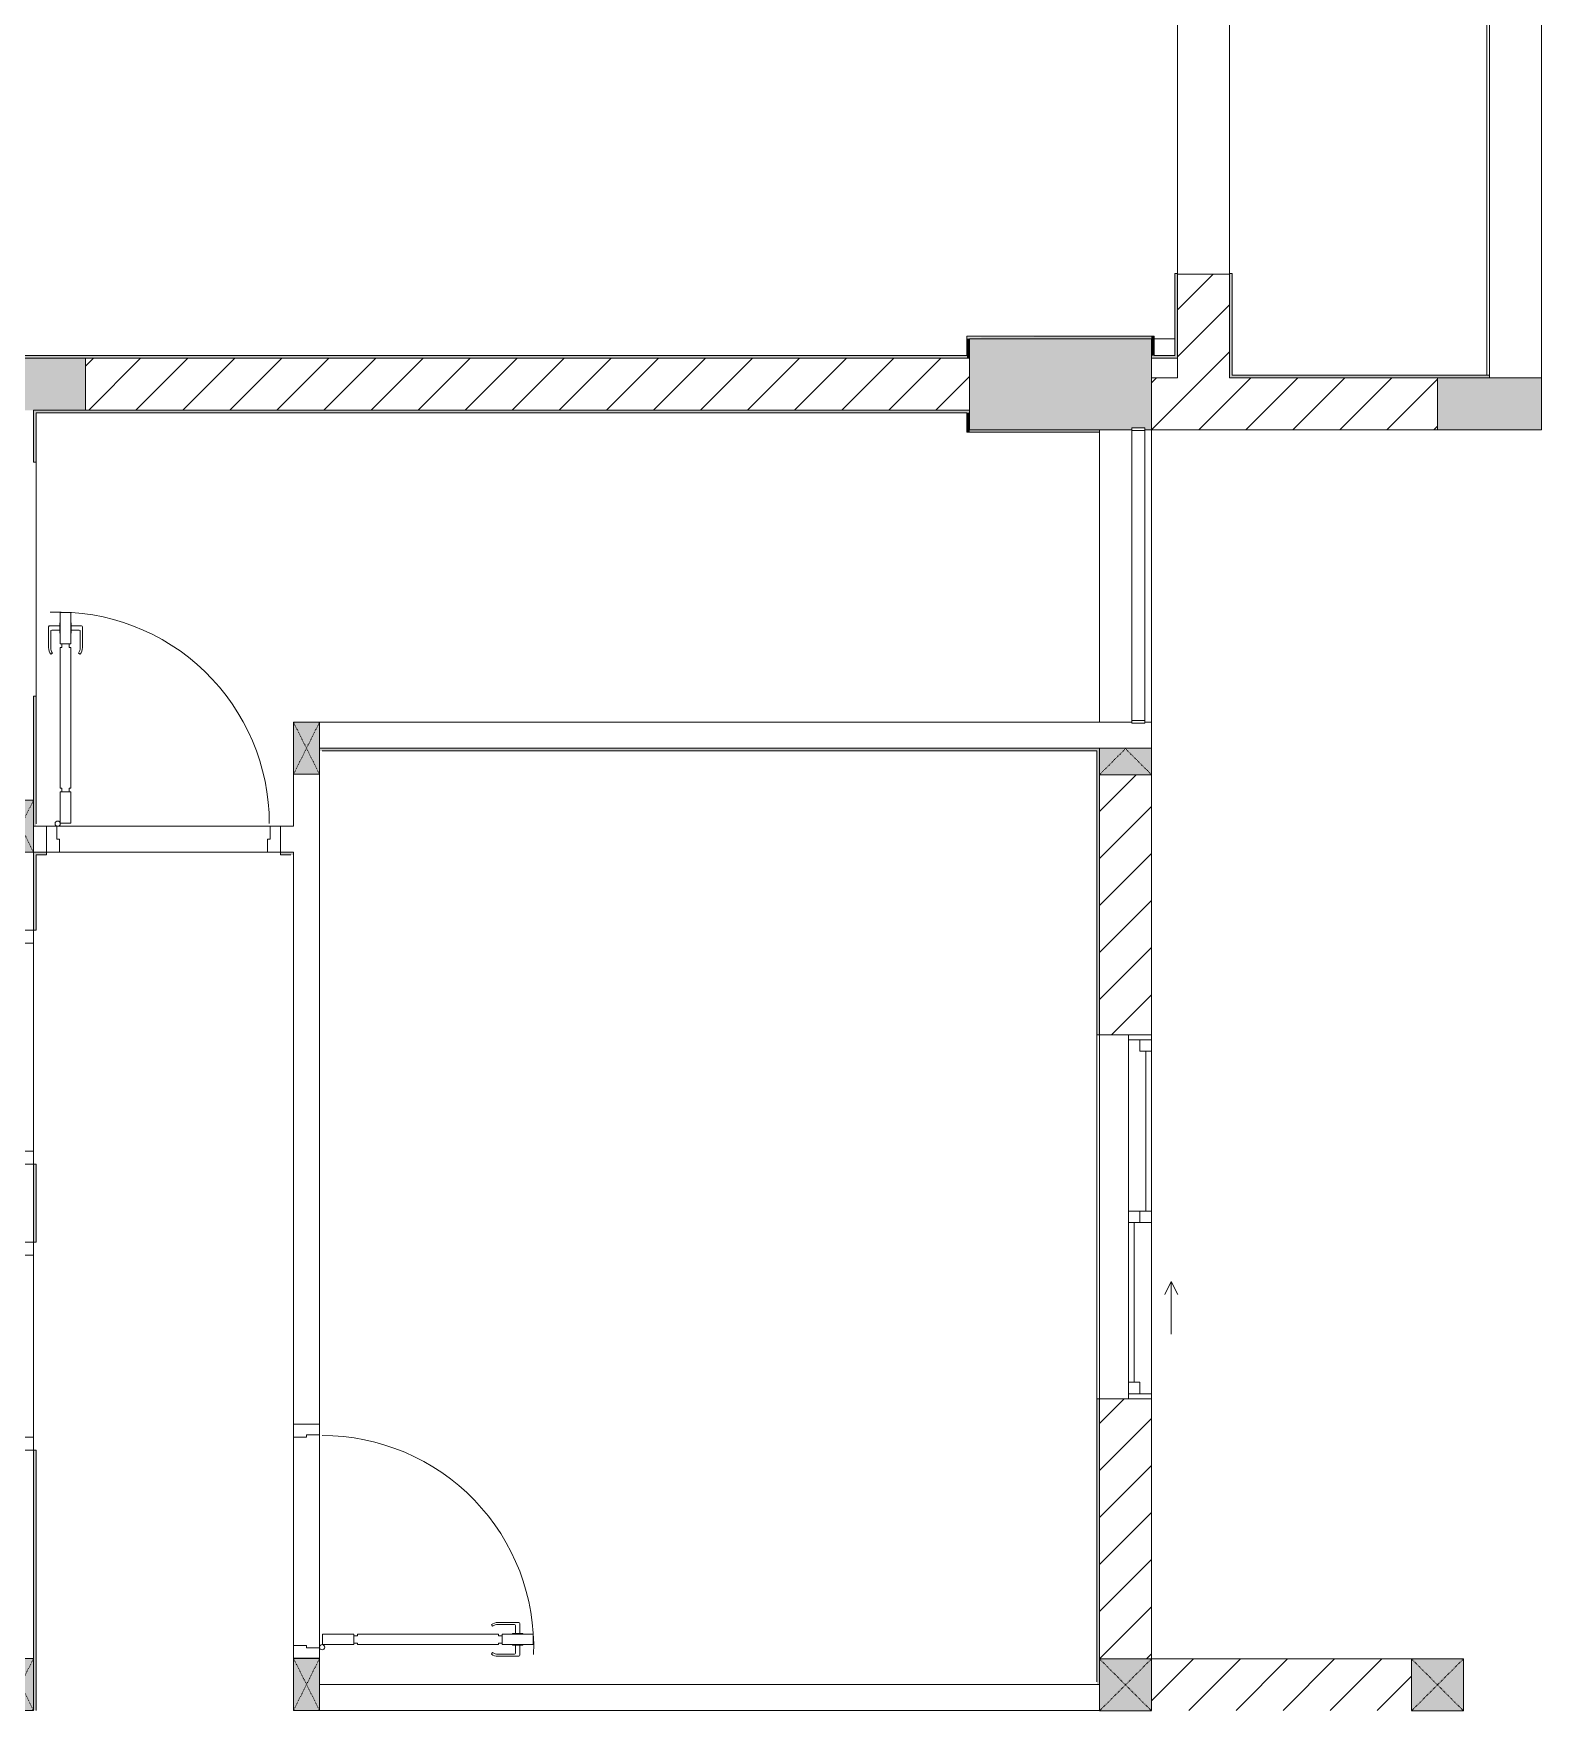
# Model space of a CAD drawing. Header units: millimetres. Extents: x 31157 to 224036, y 218 to 80529.
# Drawn here: x 145834 to 151634, y 64837 to 71285 of the extents above; entities that cross this region are included whole.
import ezdxf

# ---------------------------------------------------------------- set-up
doc = ezdxf.new("R2010")
doc.units = ezdxf.units.MM
doc.linetypes.add('IMPORT-Dash _2_', pattern=[6, 3, -3])
for name, color, linetype, lineweight in [('A-DETL-GENF-7', 170, 'Continuous', 9), ('A-DOOR-2', 170, 'Continuous', 9), ('A-FLOR-1', 170, 'Continuous', 9), ('A-FLOR-HRAL-5', 170, 'Continuous', 9), ('A-GLAZ-5', 170, 'Continuous', 9), ('A-WALL-1', 170, 'Continuous', 9), ('A-WALL-PATT-3', 170, 'Continuous', 9), ('A_1404_dwg-1', 170, 'Continuous', 9), ('I-WALL', 170, 'Continuous', 9), ('I-WALL-1', 170, 'Continuous', 9), ('S-COLS-1', 170, 'Continuous', 9), ('S-COLS-2', 170, 'Continuous', 9), ('S-COLS-4', 170, 'Continuous', 9), ('S-COLS-9', 170, 'IMPORT-Dash _2_', 9), ('S-COLS-HDLN-2', 170, 'IMPORT-Dash _2_', 9)]:
    doc.layers.add(name, color=color, linetype=linetype, lineweight=lineweight)
pattern_1 = [(45, (0, 0), (-90.50967, 90.50967), [])]

# ---------------------------------------------------------------- blocks, each defined once
blk = doc.blocks.new('A_1404_dwg_NCV_TKTC_KET CAU_rvt-1-TKTC_MB HOÀN THIỆN SÀN TẦNG 3-4-4819833-KeyPlan-CH2-Tầng 1_ Tầng 2')
at = {"layer": 'S-COLS-1'}
for points in [[(53377.6, 69761.9), (53377.6, 69769), (53427.6, 69769), (53427.6, 69761.9), (53452.6, 69761.9), (53452.6, 70111.9), (52752.6, 70111.9), (52752.6, 69761.9), (53376.1, 69761.9)], [(49352.6, 69836.9), (49352.6, 70036.9), (48752.6, 70036.9), (48752.6, 69836.9), (49152.6, 69836.9)], [(54952.6, 69761.9), (54952.6, 69961.9), (54552.6, 69961.9), (54552.6, 69761.9), (54752.6, 69761.9)]]:
    blk.add_hatch(color=256, dxfattribs=at).paths.add_polyline_path(points)
at = {"layer": 'A-FLOR-1', "flags": 128}
blk.add_lwpolyline([(53452.6, 65035.3), (53452.6, 68636.9), (53452.6, 69761.9)], dxfattribs=at)
at = {"layer": 'S-COLS-2'}
for p, q in [((49352.6, 69836.9), (49352.6, 70036.9)), ((52752.6, 70036.9), (52752.6, 69836.9)), ((53452.6, 69761.9), (53452.6, 70036.9))]:
    blk.add_line(p, q, dxfattribs=at)
at = {"layer": 'S-COLS-2', "flags": 128}
blk.add_lwpolyline([(54552.6, 69961.9), (54552.6, 69761.9), (54952.6, 69761.9), (54952.6, 69961.9), (54752.6, 69961.9)], dxfattribs=at)
blk = doc.blocks.new('A_1404_dwg_DOOR_CW_01 CANH MO-PANEL KINH - DIW_01-900x2200-CỬA GỖ VÂN LAMINATE-553393-TKTC_MB HOÀN THIỆN SÀN TẦNG 3-4-4819840-KeyPlan-CH2-Tầng 1_ Tầng 2')
at = {"layer": 'A-DETL-GENF-7'}
for p, q in [((46582.1, 38482.4), (46582.1, 38521.4)), ((46665.6, 38525.4), (46586.1, 38525.4)), ((46599.1, 38482.4), (46599.1, 38513.4)), ((46603.1, 38517.4), (46665.6, 38517.4)), ((46691.4, 38517.2), (46686.8, 38510.7)), ((46582.1, 38438.4), (46582.1, 38399.4)), ((46599.1, 38438.4), (46599.1, 38407.4)), ((46665.6, 38395.4), (46586.1, 38395.4)), ((46603.1, 38403.4), (46665.6, 38403.4)), ((46691.4, 38403.5), (46686.8, 38410.1))]:
    blk.add_line(p, q, dxfattribs=at)
at = {"layer": 'A-DETL-GENF-7', "flags": 128}
for points in [[(46530.6, 38440.4), (46530.6, 38480.4), (46650.6, 38480.4), (46650.6, 38440.4)], [(46610.3, 38482.4), (46610.3, 38480.4), (46570.8, 38480.4), (46570.8, 38482.4)], [(46610.3, 38438.4), (46610.3, 38440.4), (46570.8, 38440.4), (46570.8, 38438.4)], [(47206.6, 38474.4), (47206.6, 38480.4), (46664.6, 38480.4), (46664.6, 38474.4), (46650.6, 38474.4), (46650.6, 38446.4), (46664.6, 38446.4), (46664.6, 38440.4), (47206.6, 38440.4), (47206.6, 38446.4), (47220.6, 38446.4), (47220.6, 38474.4)], [(47220.6, 38480.4), (47220.6, 38440.4), (47340.6, 38440.4), (47340.6, 38480.4)]]:
    blk.add_lwpolyline(points, close=True, dxfattribs=at)
at = {"layer": 'A-DETL-GENF-7'}
blk.add_circle((47342.6, 38430.4), 10, dxfattribs=at)
for centre, radius, start, end in [((47342.6, 38430.4), 814, 90, 182), ((46586.1, 38521.4), 4, 90, 180), ((46603.1, 38513.4), 4, 90, 180), ((46665.6, 38480.4), 45, 55, 90), ((46665.6, 38480.4), 37, 55, 90), ((46586.1, 38399.4), 4, 180, 270), ((46603.1, 38407.4), 4, 180, 270), ((46665.6, 38440.4), 37, 270, 305), ((46665.6, 38440.4), 45, 270, 305)]:
    blk.add_arc(centre, radius, start, end, dxfattribs=at)
at = {"layer": 'A-DOOR-2'}
blk.add_line((47352.6, 38430.4), (47352.6, 38455.4), dxfattribs=at)
at = {"layer": 'A-DOOR-2', "flags": 128}
for points in [[(47452.6, 39237.4), (47452.6, 39287.4), (47352.6, 39287.4), (47352.6, 39247.4), (47402.6, 39247.4), (47402.6, 39237.4)], [(47452.6, 38387.4), (47452.6, 38437.4), (47402.6, 38437.4), (47402.6, 38427.4), (47352.6, 38427.4), (47352.6, 38387.4)]]:
    blk.add_lwpolyline(points, close=True, dxfattribs=at)
blk = doc.blocks.new('A_1404_dwg_DOOR_CW_01 CANH MO-PANEL KINH - DIG_02-800x2200-CỬA NHÔM KÍNH-V60-TKTC_MB HOÀN THIỆN SÀN TẦNG 3-4-4819851-KeyPlan-CH2-Tầng 1_ Tầng 2')
at = {"layer": 'A-DETL-GENF-7'}
for p, q in [((104712.9, 29523.9), (104712.9, 29603.4)), ((104755.9, 29607.4), (104716.9, 29607.4)), ((104799.9, 29607.4), (104838.9, 29607.4)), ((104842.9, 29523.9), (104842.9, 29603.4)), ((104720.9, 29586.4), (104720.9, 29523.9)), ((104755.9, 29590.4), (104724.9, 29590.4)), ((104799.9, 29590.4), (104830.9, 29590.4)), ((104834.9, 29586.4), (104834.9, 29523.9)), ((104721.1, 29498.1), (104727.6, 29502.7)), ((104834.8, 29498.1), (104828.2, 29502.7))]:
    blk.add_line(p, q, dxfattribs=at)
at = {"layer": 'A-DETL-GENF-7', "flags": 128}
for points in [[(104755.9, 29579.2), (104757.9, 29579.2), (104757.9, 29618.7), (104755.9, 29618.7)], [(104797.9, 29658.9), (104757.9, 29658.9), (104757.9, 29538.9), (104797.9, 29538.9)], [(104799.9, 29579.2), (104797.9, 29579.2), (104797.9, 29618.7), (104799.9, 29618.7)], [(104763.9, 29082.9), (104757.9, 29082.9), (104757.9, 29524.9), (104763.9, 29524.9), (104763.9, 29538.9), (104791.9, 29538.9), (104791.9, 29524.9), (104797.9, 29524.9), (104797.9, 29082.9), (104791.9, 29082.9), (104791.9, 29068.9), (104763.9, 29068.9)], [(104757.9, 29068.9), (104797.9, 29068.9), (104797.9, 28948.9), (104757.9, 28948.9)]]:
    blk.add_lwpolyline(points, close=True, dxfattribs=at)
at = {"layer": 'A-DETL-GENF-7'}
blk.add_circle((104807.9, 28946.9), 10, dxfattribs=at)
for centre, radius, start, end in [((104807.9, 28946.9), 714, 88, 180), ((104716.9, 29603.4), 4, 90, 180), ((104838.9, 29603.4), 4, 0, 90), ((104724.9, 29586.4), 4, 90, 180), ((104830.9, 29586.4), 4, 0, 90), ((104757.9, 29523.9), 45, 180, 215), ((104757.9, 29523.9), 37, 180, 215), ((104797.9, 29523.9), 37, 325, 0), ((104797.9, 29523.9), 45, 325, 0)]:
    blk.add_arc(centre, radius, start, end, dxfattribs=at)
at = {"layer": 'A-DOOR-2'}
blk.add_line((104807.9, 28936.9), (104782.9, 28936.9), dxfattribs=at)
at = {"layer": 'A-DOOR-2', "flags": 128}
for points in [[(104050.9, 28836.9), (104050.9, 28936.9), (104090.9, 28936.9), (104090.9, 28886.9), (104100.9, 28886.9), (104100.9, 28836.9)], [(104800.9, 28836.9), (104800.9, 28886.9), (104810.9, 28886.9), (104810.9, 28936.9), (104850.9, 28936.9), (104850.9, 28836.9)]]:
    blk.add_lwpolyline(points, close=True, dxfattribs=at)
blk = doc.blocks.new('A_1404_dwg_DOOR_CW_01 CANH MO-PANEL KINH - DIW_01-900x2200-CỬA GỖ VÂN LAMINATE-553375-TKTC_MB HOÀN THIỆN SÀN TẦNG 3-4-4819841-KeyPlan-CH2-Tầng 1_ Tầng 2')
at = {"layer": 'A-DETL-GENF-7'}
for p, q in [((49614.6, 40123.9), (49614.6, 40203.4)), ((49657.6, 40207.4), (49618.6, 40207.4)), ((49622.6, 40186.4), (49622.6, 40123.9)), ((49657.6, 40190.4), (49626.6, 40190.4)), ((49701.6, 40207.4), (49740.6, 40207.4)), ((49701.6, 40190.4), (49732.6, 40190.4)), ((49736.6, 40186.4), (49736.6, 40123.9)), ((49744.6, 40123.9), (49744.6, 40203.4)), ((49622.7, 40098.1), (49629.3, 40102.7)), ((49736.4, 40098.1), (49729.9, 40102.7))]:
    blk.add_line(p, q, dxfattribs=at)
at = {"layer": 'A-DETL-GENF-7', "flags": 128}
for points in [[(49699.6, 40258.9), (49659.6, 40258.9), (49659.6, 40138.9), (49699.6, 40138.9)], [(49657.6, 40179.2), (49659.6, 40179.2), (49659.6, 40218.7), (49657.6, 40218.7)], [(49701.6, 40179.2), (49699.6, 40179.2), (49699.6, 40218.7), (49701.6, 40218.7)], [(49665.6, 39582.9), (49659.6, 39582.9), (49659.6, 40124.9), (49665.6, 40124.9), (49665.6, 40138.9), (49693.6, 40138.9), (49693.6, 40124.9), (49699.6, 40124.9), (49699.6, 39582.9), (49693.6, 39582.9), (49693.6, 39568.9), (49665.6, 39568.9)], [(49659.6, 39568.9), (49699.6, 39568.9), (49699.6, 39448.9), (49659.6, 39448.9)]]:
    blk.add_lwpolyline(points, close=True, dxfattribs=at)
at = {"layer": 'A-DETL-GENF-7'}
blk.add_circle((49709.6, 39446.9), 10, dxfattribs=at)
for centre, radius, start, end in [((49709.6, 39446.9), 814, 88, 180), ((49618.6, 40203.4), 4, 90, 180), ((49626.6, 40186.4), 4, 90, 180), ((49732.6, 40186.4), 4, 0, 90), ((49740.6, 40203.4), 4, 0, 90), ((49659.6, 40123.9), 45, 180, 215), ((49659.6, 40123.9), 37, 180, 215), ((49699.6, 40123.9), 37, 325, 0), ((49699.6, 40123.9), 45, 325, 0)]:
    blk.add_arc(centre, radius, start, end, dxfattribs=at)
at = {"layer": 'A-DOOR-2'}
blk.add_line((49709.6, 39436.9), (49684.6, 39436.9), dxfattribs=at)
at = {"layer": 'A-DOOR-2', "flags": 128}
for points in [[(48852.6, 39336.9), (48852.6, 39436.9), (48892.6, 39436.9), (48892.6, 39386.9), (48902.6, 39386.9), (48902.6, 39336.9)], [(49702.6, 39336.9), (49702.6, 39386.9), (49712.6, 39386.9), (49712.6, 39436.9), (49752.6, 39436.9), (49752.6, 39336.9)]]:
    blk.add_lwpolyline(points, close=True, dxfattribs=at)
blk = doc.blocks.new('A_1404_dwg_Railing - 50 x 10mm-901205-TKTC_MB HOÀN THIỆN SÀN TẦNG 3-4-4819863-KeyPlan-CH2-Tầng 1_ Tầng 2')
at = {"layer": 'A-FLOR-HRAL-5', "flags": 128}
blk.add_lwpolyline([(107982.6, 24611.9), (107982.6, 24561.9), (107972.6, 24561.9), (107972.6, 24611.9)], close=True, dxfattribs=at)
blk = doc.blocks.new('A_1404_dwg_Railing - Railing-883273-TKTC_MB HOÀN THIỆN SÀN TẦNG 3-4-4819869-KeyPlan-CH2-Tầng 1_ Tầng 2')
at = {"layer": 'A-FLOR-HRAL-5'}
for p, q in [((53377.6, 69759), (53377.6, 68644)), ((53427.6, 68644), (53427.6, 69759))]:
    blk.add_line(p, q, dxfattribs=at)
at = {"rotation": 90.00000000000074}
for p in [(77989.5, -38213.6), (77989.5, -39338.6)]:
    blk.add_blockref('A_1404_dwg_Railing - 50 x 10mm-901205-TKTC_MB HOÀN THIỆN SÀN TẦNG 3-4-4819863-KeyPlan-CH2-Tầng 1_ Tầng 2', p, dxfattribs=at)
blk = doc.blocks.new('A_1404_dwg_G1_SOF - BO TRU - 100x200-746114-TKTC_MB HOÀN THIỆN SÀN TẦNG 3-4-4819846-KeyPlan-CH2-Tầng 1_ Tầng 2')
at = {"layer": 'S-COLS-1'}
blk.add_hatch(color=256, dxfattribs=at).paths.add_polyline_path([(49952.6, 40036.9), (49952.6, 40236.9), (49852.6, 40236.9), (49852.6, 40036.9)])
at = {"layer": 'S-COLS-1', "flags": 128}
blk.add_lwpolyline([(49852.6, 40036.9), (49852.6, 40236.9), (49952.6, 40236.9), (49952.6, 40036.9)], close=True, dxfattribs=at)
at = {"layer": 'S-COLS-HDLN-2'}
for p, q in [((49952.6, 40036.9), (49852.6, 40236.9)), ((49852.6, 40036.9), (49952.6, 40236.9))]:
    blk.add_line(p, q, dxfattribs=at)
blk = doc.blocks.new('A_1404_dwg_DOOR_CW_01 CANH MO-PANEL KINH - DIG_01-900x2200-CỬA NHÔM KÍNH-901226-TKTC_MB HOÀN THIỆN SÀN TẦNG 3-4-4819905-KeyPlan-CH2-Tầng 1_ Tầng 2')
at = {"layer": 'A-DETL-GENF-7'}
for p, q in [((37864.6, 26649.9), (37864.6, 26570.4)), ((37872.6, 26587.4), (37872.6, 26649.9)), ((37872.7, 26675.7), (37879.3, 26671.2)), ((37986.4, 26675.7), (37979.9, 26671.2)), ((37986.6, 26587.4), (37986.6, 26649.9)), ((37994.6, 26649.9), (37994.6, 26570.4)), ((37907.6, 26583.4), (37876.6, 26583.4)), ((37951.6, 26583.4), (37982.6, 26583.4)), ((37907.6, 26566.4), (37868.6, 26566.4)), ((37951.6, 26566.4), (37990.6, 26566.4))]:
    blk.add_line(p, q, dxfattribs=at)
at = {"layer": 'A-DETL-GENF-7', "flags": 128}
for points in [[(37909.6, 27204.9), (37949.6, 27204.9), (37949.6, 27324.9), (37909.6, 27324.9)], [(37915.6, 27190.9), (37909.6, 27190.9), (37909.6, 26648.9), (37915.6, 26648.9), (37915.6, 26634.9), (37943.6, 26634.9), (37943.6, 26648.9), (37949.6, 26648.9), (37949.6, 27190.9), (37943.6, 27190.9), (37943.6, 27204.9), (37915.6, 27204.9)], [(37949.6, 26514.9), (37909.6, 26514.9), (37909.6, 26634.9), (37949.6, 26634.9)], [(37907.6, 26594.7), (37909.6, 26594.7), (37909.6, 26555.2), (37907.6, 26555.2)], [(37951.6, 26594.7), (37949.6, 26594.7), (37949.6, 26555.2), (37951.6, 26555.2)]]:
    blk.add_lwpolyline(points, close=True, dxfattribs=at)
at = {"layer": 'A-DETL-GENF-7'}
blk.add_circle((37959.6, 27326.9), 10, dxfattribs=at)
for centre, radius, start, end in [((37959.6, 27326.9), 814, 180, 272), ((37909.6, 26649.9), 45, 145, 180), ((37909.6, 26649.9), 37, 145, 180), ((37949.6, 26649.9), 37, 0, 35), ((37949.6, 26649.9), 45, 0, 35), ((37868.6, 26570.4), 4, 180, 270), ((37876.6, 26587.4), 4, 180, 270), ((37982.6, 26587.4), 4, 270, 0), ((37990.6, 26570.4), 4, 270, 0)]:
    blk.add_arc(centre, radius, start, end, dxfattribs=at)
at = {"layer": 'A-DOOR-2'}
blk.add_line((37959.6, 27336.9), (37934.6, 27336.9), dxfattribs=at)
at = {"layer": 'A-DOOR-2', "flags": 128}
for points in [[(37152.6, 27436.9), (37102.6, 27436.9), (37102.6, 27336.9), (37142.6, 27336.9), (37142.6, 27386.9), (37152.6, 27386.9)], [(38002.6, 27436.9), (37952.6, 27436.9), (37952.6, 27386.9), (37962.6, 27386.9), (37962.6, 27336.9), (38002.6, 27336.9)]]:
    blk.add_lwpolyline(points, close=True, dxfattribs=at)
blk = doc.blocks.new('A_1404_dwg_NCV_TKTC_TANG 3 - 4_rvt-1-TKTC_MB HOÀN THIỆN SÀN TẦNG 3-4-4819943-KeyPlan-CH2-Tầng 1_ Tầng 2')
at = {"layer": 'A-WALL-PATT-3'}
h = blk.add_hatch(color=256, dxfattribs=at)
h.paths.add_polyline_path([(53542.6, 70046.9), (53552.6, 70046.9), (53552.6, 70362.4), (53542.6, 70360.3)])
h.paths.add_polyline_path([(53542.6, 72862.4), (53552.6, 72862.4), (53552.6, 73226.9), (53542.6, 73226.9)])
h = blk.add_hatch(color=256, dxfattribs=at)
h.paths.add_polyline_path([(53752.6, 69961.9), (53762.6, 69961.9), (53762.6, 70362.4), (53752.6, 70360.3), (53752.6, 69971.9)])
h.paths.add_polyline_path([(53762.6, 72862.4), (53762.6, 73226.9), (53752.6, 73226.9), (53752.6, 72862.4)])
for points in [[(52742.6, 70111.9), (53452.6, 70111.9), (53452.6, 70121.9), (52742.6, 70117.4)], [(52752.6, 70036.9), (52752.6, 70111.9), (52742.6, 70111.9), (52742.6, 70036.9)], [(53462.6, 70046.9), (53462.6, 70121.9), (53452.6, 70121.9), (53452.6, 70046.9)], [(52742.6, 70036.9), (52742.6, 70046.9), (46762.6, 70046.9), (46762.6, 70036.9), (51135.1, 70036.9)], [(53542.6, 70036.9), (53552.6, 70036.9), (53552.6, 70046.9), (53452.6, 70046.9), (53452.6, 70036.9), (53462.6, 70036.9)], [(54752.6, 69961.9), (54752.6, 69971.9), (53762.6, 69971.9), (53762.6, 69961.9), (54552.6, 69961.9)], [(51135.1, 69826.9), (52752.6, 69826.9), (52752.6, 69836.9), (49152.6, 69836.9), (49152.6, 69826.9), (49352.6, 69826.9)], [(52742.6, 69751.9), (52752.6, 69751.9), (52752.6, 69826.9), (52742.6, 69826.9), (52742.6, 69761.9)], [(52752.6, 69751.9), (53252.6, 69751.9), (53252.6, 69761.9), (52752.6, 69761.9)], [(51135.1, 68526.9), (53252.6, 68526.9), (53252.6, 68536.9), (50252.6, 68536.9), (50252.6, 68526.9)]]:
    blk.add_hatch(color=256, dxfattribs=at).paths.add_polyline_path(points)
h = blk.add_hatch(color=256, dxfattribs=at)
h.paths.add_polyline_path([(49152.6, 68236.9), (49162.6, 68236.9), (49162.6, 68737), (49152.6, 68737), (49152.6, 68336.9)])
h.paths.add_polyline_path([(49162.6, 69637), (49162.6, 69826.9), (49152.6, 69826.9), (49152.6, 69637)])
h = blk.add_hatch(color=256, dxfattribs=at)
h.paths.add_polyline_path([(53252.6, 64936.9), (53252.6, 66035.3), (53242.6, 66035.3), (53242.6, 64936.9)])
h.paths.add_polyline_path([(53252.6, 67435.3), (53252.6, 68526.9), (53242.6, 68526.9), (53242.6, 67435.3)])
h = blk.add_hatch(color=256, dxfattribs=at)
h.paths.add_polyline_path([(49152.6, 64836.9), (49162.6, 64836.9), (49162.6, 65837.4), (49152.6, 65837.4), (49152.6, 64836.9)])
h.paths.add_polyline_path([(49162.6, 66637.4), (49162.6, 66937), (49152.6, 66937), (49152.6, 66637.4)])
h.paths.add_polyline_path([(49162.6, 67837), (49162.6, 68137), (49152.6, 68136.9), (49152.6, 67837)])
h = blk.add_hatch(color=256, dxfattribs=at)
h.paths.add_polyline_path([(49202.6, 68127), (49202.6, 68137), (49162.6, 68136.9), (49162.6, 68127)])
h.paths.add_polyline_path([(50152.6, 68127), (50152.6, 68137), (50102.6, 68136.9), (50102.6, 68127)])
at = {"layer": 'A-FLOR-1'}
for p, q in [((53752.6, 70362.4), (53752.6, 72860.3)), ((53552.6, 70360.3), (53752.6, 70360.3)), ((53462.6, 70111.9), (53542.6, 70111.9)), ((50062.6, 68236.9), (49242.6, 68236.9)), ((49152.6, 67787), (49152.6, 66987)), ((49152.6, 66587.4), (49152.6, 65887.4)), ((50152.6, 65087.4), (50152.6, 65887.4)), ((50252.6, 65897.4), (50252.6, 65077.4))]:
    blk.add_line(p, q, dxfattribs=at)
at = {"layer": 'A-FLOR-1', "flags": 128}
blk.add_lwpolyline([(53752.6, 72862.4), (53752.6, 72860.3), (53552.6, 72860.3), (53552.6, 70362.4), (53552.6, 72862.4)], dxfattribs=at)
blk.add_lwpolyline([(50052.6, 68136.9), (49252.6, 68136.9)], close=True, dxfattribs=at)
at = {"layer": 'A-WALL-1'}
for p, q in [((53252.6, 69761.9), (53377.6, 69761.9)), ((53252.6, 68636.9), (53252.6, 69751.9)), ((53377.6, 68636.9), (50252.6, 68636.9)), ((50252.6, 68536.9), (53252.6, 68536.9)), ((53252.6, 68536.9), (53452.6, 68536.9)), ((50252.6, 65937.4), (50252.6, 68436.9)), ((49152.6, 68136.9), (49162.6, 68136.9)), ((49162.6, 68136.9), (49202.6, 68136.9)), ((50152.6, 68127), (50152.6, 68137)), ((49152.6, 66937), (49052.6, 66937)), ((49152.6, 66637.4), (49152.6, 66937)), ((49052.6, 66637.4), (49152.6, 66637.4)), ((49152.6, 66587.4), (49152.6, 65887.4)), ((50152.6, 65937.4), (50252.6, 65937.4)), ((50152.6, 65087.4), (50152.6, 65887.4)), ((50252.6, 65897.4), (50252.6, 65077.4)), ((49152.6, 65837.4), (49052.6, 65837.4)), ((49152.6, 65036.9), (49152.6, 65837.4)), ((50252.6, 65037.4), (50152.6, 65037.4)), ((50152.6, 65037.4), (50152.6, 64936.9)), ((50152.6, 64936.9), (50152.6, 64836.9)), ((53252.6, 64936.9), (50252.6, 64936.9)), ((53252.6, 64836.9), (53252.6, 64936.9)), ((50252.6, 64836.9), (53252.6, 64836.9))]:
    blk.add_line(p, q, dxfattribs=at)
at = {"layer": 'A-WALL-1', "flags": 128}
for points in [[(53427.6, 69761.9), (53452.6, 69761.9), (53452.6, 68636.9)], [(53452.6, 68536.9), (53452.6, 68636.9), (53427.6, 68636.9)], [(50152.6, 68436.9), (50152.6, 68247), (50152.6, 68236.9), (50142.6, 68236.9)], [(49202.6, 68136.9), (49202.6, 68236.9), (49152.6, 68236.9)], [(50142.6, 68236.9), (50102.6, 68236.9), (50102.6, 68136.9)], [(50102.6, 68136.9), (50152.6, 68136.9), (50152.6, 68127), (50152.6, 65937.4)]]:
    blk.add_lwpolyline(points, dxfattribs=at)
at = {"layer": 'I-WALL'}
for p, q in [((54742.6, 69971.9), (54742.6, 73026.9)), ((49152.6, 69826.9), (49152.6, 69637)), ((49162.6, 69637), (49162.6, 68737)), ((49152.6, 68737), (49152.6, 68336.9)), ((49152.6, 68136.9), (49152.6, 67837)), ((49202.6, 68137), (49162.6, 68137)), ((50152.6, 68137), (50102.6, 68137)), ((53242.6, 66035.3), (53242.6, 67435.3)), ((53252.6, 67435.3), (53252.6, 66035.3)), ((49152.6, 66937), (49152.6, 66637.4)), ((49152.6, 65837.4), (49152.6, 65036.9))]:
    blk.add_line(p, q, dxfattribs=at)
at = {"layer": 'I-WALL', "flags": 128}
blk.add_lwpolyline([(54742.6, 73036.9), (54752.6, 73036.9), (54752.6, 69971.9)], dxfattribs=at)
at = {"layer": 'I-WALL-1'}
for p, q in [((53252.6, 68536.9), (50252.6, 68536.9)), ((49152.6, 68236.9), (49162.6, 68236.9)), ((49162.6, 68137), (49152.6, 68137)), ((53252.6, 64936.9), (53252.6, 65035.3)), ((53242.6, 64936.9), (53252.6, 64936.9))]:
    blk.add_line(p, q, dxfattribs=at)
at = {"layer": 'I-WALL-1', "flags": 128}
for points in [[(52742.6, 70036.9), (52752.6, 70036.9), (52752.6, 70111.9), (53452.6, 70111.9), (53452.6, 70046.9), (53452.6, 70036.9), (53552.6, 70036.9), (53552.6, 70046.9), (53552.6, 70362.4), (53542.6, 70362.4), (53542.6, 70046.9), (53462.6, 70046.9), (53462.6, 70121.9), (53452.6, 70121.9), (52742.6, 70121.9), (52742.6, 70111.9), (52742.6, 70046.9), (46762.6, 70046.9), (46762.6, 70187.4), (46752.6, 70187.4), (46752.6, 70036.9), (46762.6, 70036.9)], [(54752.6, 69971.9), (53762.6, 69971.9), (53762.6, 70362.4), (53752.6, 70362.4), (53752.6, 69961.9), (53762.6, 69961.9), (54752.6, 69961.9)]]:
    blk.add_lwpolyline(points, close=True, dxfattribs=at)
for points in [[(49152.6, 69637), (49162.6, 69637), (49162.6, 69826.9), (52742.6, 69826.9), (52742.6, 69751.9), (52752.6, 69751.9), (53252.6, 69751.9), (53252.6, 69761.9), (52752.6, 69761.9), (52752.6, 69826.9), (52752.6, 69836.9), (49152.6, 69836.9), (49152.6, 69826.9)], [(49162.6, 68246.9), (49162.6, 68737), (49152.6, 68737)], [(50262.6, 68526.9), (53242.6, 68526.9), (53242.6, 67435.3), (53252.6, 67435.3), (53252.6, 68435.3)], [(53252.6, 68435.3), (53252.6, 68526.9), (53252.6, 68536.9)], [(49152.6, 67837), (49162.6, 67837), (49162.6, 68127), (49202.6, 68127), (49202.6, 68137)], [(50102.6, 68137), (50102.6, 68127), (50142.6, 68127)], [(49152.6, 66637.4), (49162.6, 66637.4), (49162.6, 66937), (49152.6, 66937)], [(53252.6, 65035.3), (53252.6, 66035.3), (53242.6, 66035.3), (53242.6, 64946.9)], [(49162.6, 64836.9), (49162.6, 65837.4), (49152.6, 65837.4)]]:
    blk.add_lwpolyline(points, dxfattribs=at)
for name, p in [('A_1404_dwg_Railing - Railing-883273-TKTC_MB HOÀN THIỆN SÀN TẦNG 3-4-4819869-KeyPlan-CH2-Tầng 1_ Tầng 2', (0, 0)), ('A_1404_dwg_DOOR_CW_01 CANH MO-PANEL KINH - DIW_01-900x2200-CỬA GỖ VÂN LAMINATE-553393-TKTC_MB HOÀN THIỆN SÀN TẦNG 3-4-4819840-KeyPlan-CH2-Tầng 1_ Tầng 2', (1700, 28549.6))]:
    blk.add_blockref(name, p)
for name, p, rotation in [('A_1404_dwg_DOOR_CW_01 CANH MO-PANEL KINH - DIG_01-900x2200-CỬA NHÔM KÍNH-901226-TKTC_MB HOÀN THIỆN SÀN TẦNG 3-4-4819905-KeyPlan-CH2-Tầng 1_ Tầng 2', (87205.1, 95573.9), 180), ('A_1404_dwg_G1_SOF - BO TRU - 100x200-746114-TKTC_MB HOÀN THIỆN SÀN TẦNG 3-4-4819846-KeyPlan-CH2-Tầng 1_ Tầng 2', (100105.1, 108673.9), 180), ('A_1404_dwg_G1_SOF - BO TRU - 100x200-746114-TKTC_MB HOÀN THIỆN SÀN TẦNG 3-4-4819846-KeyPlan-CH2-Tầng 1_ Tầng 2', (99005.1, 108373.9), 180), ('A_1404_dwg_DOOR_CW_01 CANH MO-PANEL KINH - DIG_02-800x2200-CỬA NHÔM KÍNH-V60-TKTC_MB HOÀN THIỆN SÀN TẦNG 3-4-4819851-KeyPlan-CH2-Tầng 1_ Tầng 2', (77989.5, -38213.6), 90), ('A_1404_dwg_DOOR_CW_01 CANH MO-PANEL KINH - DIW_01-900x2200-CỬA GỖ VÂN LAMINATE-553375-TKTC_MB HOÀN THIỆN SÀN TẦNG 3-4-4819841-KeyPlan-CH2-Tầng 1_ Tầng 2', (10815.6, 114789.9), 270), ('A_1404_dwg_G1_SOF - BO TRU - 100x200-746114-TKTC_MB HOÀN THIỆN SÀN TẦNG 3-4-4819846-KeyPlan-CH2-Tầng 1_ Tầng 2', (99005.2, 105073.9), 180), ('A_1404_dwg_G1_SOF - BO TRU - 100x200-746114-TKTC_MB HOÀN THIỆN SÀN TẦNG 3-4-4819846-KeyPlan-CH2-Tầng 1_ Tầng 2', (100105.2, 105073.9), 180)]:
    blk.add_blockref(name, p, dxfattribs=dict(rotation=rotation))
blk = doc.blocks.new('A_1404_dwg_1_FAMILY RVT - W01-WxH 1400x1400xmm-389822-TKTC_MB HOÀN THIỆN SÀN TẦNG 3-4-4819949-KeyPlan-CH2-Tầng 1_ Tầng 2')
at = {"layer": 'A-GLAZ-5'}
for p, q in [((50000.9, 78313.1), (50204.1, 78313.1)), ((49052.5, 78236.9), (49052.5, 78036.9)), ((49071.5, 78236.9), (49071.5, 78148)), ((49730.3, 78236.9), (49774.7, 78236.9)), ((50433.4, 78236.9), (50433.4, 78148)), ((49116, 78214.7), (49730.3, 78214.7)), ((49774.7, 78192.5), (49730.3, 78192.5)), ((49774.7, 78170.3), (50389, 78170.3))]:
    blk.add_line(p, q, dxfattribs=at)
at = {"layer": 'A-GLAZ-5', "flags": 128}
for points in [[(50051.7, 78338.5), (50000.9, 78313.1), (50051.7, 78287.7)], [(50452.5, 78036.9), (50452.5, 78236.9), (49052.5, 78236.9), (49116, 78236.9)], [(49730.3, 78148), (49730.3, 78236.9), (49116, 78236.9), (49116, 78192.5), (49071.5, 78192.5)], [(49774.7, 78148), (49774.7, 78236.9), (50433.4, 78236.9), (50452.5, 78236.9)], [(50433.4, 78192.5), (50389, 78192.5), (50389, 78148)], [(49052.5, 78148), (49071.5, 78148), (49730.3, 78148), (49774.7, 78148), (50389, 78148), (50452.5, 78148)]]:
    blk.add_lwpolyline(points, dxfattribs=at)
blk = doc.blocks.new('A_1404_dwg_G1_SOF - BO TRU - 200x200-V39-TKTC_MB HOÀN THIỆN SÀN TẦNG 3-4-4820018-KeyPlan-CH2-Tầng 1_ Tầng 2')
at = {"layer": 'S-COLS-9'}
blk.add_hatch(color=256, dxfattribs=at).paths.add_polyline_path([(54652.6, 64835.3), (54652.6, 65035.3), (54452.6, 65035.3), (54452.6, 64835.3)])
at = {"layer": 'S-COLS-4', "flags": 128}
blk.add_lwpolyline([(54452.6, 64835.3), (54652.6, 64835.3), (54652.6, 65035.3), (54452.6, 65035.3), (54452.6, 64836.9)], dxfattribs=at)
at = {"layer": 'S-COLS-HDLN-2'}
for p, q in [((54652.6, 65035.3), (54452.6, 64835.3)), ((54452.6, 65035.3), (54652.6, 64835.3))]:
    blk.add_line(p, q, dxfattribs=at)
blk = doc.blocks.new('A_1404_dwg_G1_SOF - BO TRU - 200x200-V52-TKTC_MB HOÀN THIỆN SÀN TẦNG 3-4-4820032-KeyPlan-CH2-Tầng 1_ Tầng 2')
at = {"layer": 'S-COLS-9'}
blk.add_hatch(color=256, dxfattribs=at).paths.add_polyline_path([(53452.6, 68435.3), (53452.6, 68536.9), (53252.6, 68536.9), (53252.6, 68435.3)])
at = {"layer": 'S-COLS-4', "flags": 128}
blk.add_lwpolyline([(53252.6, 68435.3), (53452.6, 68435.3), (53452.6, 68536.9)], dxfattribs=at)
at = {"layer": 'S-COLS-HDLN-2'}
for p, q in [((53354.2, 68536.9), (53252.6, 68435.3)), ((53350.9, 68536.9), (53452.6, 68435.3))]:
    blk.add_line(p, q, dxfattribs=at)
blk = doc.blocks.new('A_1404_dwg_G1_SOF - BO TRU - 200x200-V116-TKTC_MB HOÀN THIỆN SÀN TẦNG 3-4-4820038-KeyPlan-CH2-Tầng 1_ Tầng 2')
at = {"layer": 'S-COLS-9'}
blk.add_hatch(color=256, dxfattribs=at).paths.add_polyline_path([(53252.6, 64835.3), (53452.6, 64836.9), (53452.6, 65035.3), (53252.6, 65035.3), (53252.6, 64836.9)])
at = {"layer": 'S-COLS-4'}
blk.add_line((53252.6, 64835.3), (53452.6, 64835.3), dxfattribs=at)
at = {"layer": 'S-COLS-4', "flags": 128}
blk.add_lwpolyline([(53452.6, 64836.9), (53452.6, 65035.3), (53252.6, 65035.3)], dxfattribs=at)
at = {"layer": 'S-COLS-HDLN-2'}
for p, q in [((53452.6, 65035.3), (53252.6, 64835.3)), ((53252.6, 65035.3), (53452.6, 64835.3))]:
    blk.add_line(p, q, dxfattribs=at)
blk = doc.blocks.new('A_1404_dwg-4819832-KeyPlan-CH2-Tầng 1_ Tầng 2')
at = {"layer": 'A-WALL-PATT-3'}
h = blk.add_hatch(dxfattribs=at)
h.set_pattern_fill('FP_26', color=256, style=0, pattern_type=2)
h.set_pattern_definition(pattern_1)
h.paths.add_polyline_path([(53552.6, 69961.9), (53752.6, 69961.9), (53752.6, 70360.3), (53552.6, 70360.3), (53552.6, 70036.9)])
h.paths.add_polyline_path([(53552.6, 72861.9), (53752.6, 72862.4), (53752.6, 73236.9), (53552.6, 73236.9), (53552.6, 72862.4)])
h = blk.add_hatch(dxfattribs=at)
h.set_pattern_fill('FP_26', color=256, style=0, pattern_type=2)
h.set_pattern_definition(pattern_1)
h.paths.add_polyline_path([(51135.1, 69836.9), (52752.6, 69836.9), (52752.6, 70036.9), (49352.6, 70036.9), (49352.6, 69836.9)])
h = blk.add_hatch(dxfattribs=at)
h.set_pattern_fill('FP_26', color=256, style=0, pattern_type=2)
h.set_pattern_definition(pattern_1)
h.paths.add_polyline_path([(53762.6, 69761.9), (54552.6, 69761.9), (54552.6, 69961.9), (53452.6, 69961.9), (53452.6, 69761.9), (53752.6, 69761.9)])
h = blk.add_hatch(dxfattribs=at)
h.set_pattern_fill('FP_26', color=256, style=0, pattern_type=2)
h.set_pattern_definition(pattern_1)
h.paths.add_polyline_path([(53301.3, 65035.3), (53452.6, 65035.3), (53452.6, 66035.3), (53252.6, 66035.3), (53252.6, 65035.3)])
h.paths.add_polyline_path([(53252.6, 67435.3), (53452.6, 67435.3), (53452.6, 68435.3), (53252.6, 68435.3)])
h = blk.add_hatch(dxfattribs=at)
h.set_pattern_fill('FP_26', color=256, style=0, pattern_type=2)
h.set_pattern_definition(pattern_1)
h.paths.add_polyline_path([(54442.6, 64836.9), (54452.6, 64836.9), (54452.6, 65035.3), (53452.6, 65035.3), (53452.6, 64836.9), (53462.6, 64836.9)])
at = {"layer": 'A-WALL-1'}
for p, q in [((54952.6, 73036.9), (54952.6, 69961.9)), ((49352.6, 70036.9), (49352.6, 69836.9)), ((52752.6, 69836.9), (52752.6, 70036.9)), ((54552.6, 69761.9), (54552.6, 69961.9)), ((53452.6, 67435.3), (53452.6, 68435.3))]:
    blk.add_line(p, q, dxfattribs=at)
at = {"layer": 'A-WALL-1', "flags": 128}
for points in [[(53552.6, 70036.9), (53552.6, 69961.9), (53452.6, 69961.9), (53452.6, 69761.9), (54552.6, 69761.9)], [(54452.6, 65035.3), (53452.6, 65035.3), (53452.6, 66035.3)]]:
    blk.add_lwpolyline(points, dxfattribs=at)
for name in ['A_1404_dwg_NCV_TKTC_KET CAU_rvt-1-TKTC_MB HOÀN THIỆN SÀN TẦNG 3-4-4819833-KeyPlan-CH2-Tầng 1_ Tầng 2', 'A_1404_dwg_NCV_TKTC_TANG 3 - 4_rvt-1-TKTC_MB HOÀN THIỆN SÀN TẦNG 3-4-4819943-KeyPlan-CH2-Tầng 1_ Tầng 2', 'A_1404_dwg_G1_SOF - BO TRU - 200x200-V52-TKTC_MB HOÀN THIỆN SÀN TẦNG 3-4-4820032-KeyPlan-CH2-Tầng 1_ Tầng 2', 'A_1404_dwg_G1_SOF - BO TRU - 200x200-V116-TKTC_MB HOÀN THIỆN SÀN TẦNG 3-4-4820038-KeyPlan-CH2-Tầng 1_ Tầng 2', 'A_1404_dwg_G1_SOF - BO TRU - 200x200-V39-TKTC_MB HOÀN THIỆN SÀN TẦNG 3-4-4820018-KeyPlan-CH2-Tầng 1_ Tầng 2']:
    blk.add_blockref(name, (0, 0))
at = {"rotation": 269.9999999999999}
blk.add_blockref('A_1404_dwg_1_FAMILY RVT - W01-WxH 1400x1400xmm-389822-TKTC_MB HOÀN THIỆN SÀN TẦNG 3-4-4819949-KeyPlan-CH2-Tầng 1_ Tầng 2', (-24784.4, 116487.8), dxfattribs=at)

msp = doc.modelspace()

# ---------------------------------------------------------------- block references
at = {"layer": 'A_1404_dwg-1'}
msp.add_blockref('A_1404_dwg-4819832-KeyPlan-CH2-Tầng 1_ Tầng 2', (96681.4, 0), dxfattribs=at)

doc.saveas('drawing.dxf')
